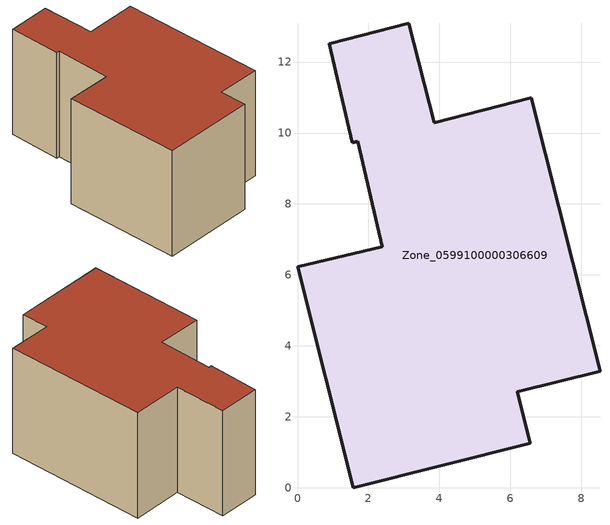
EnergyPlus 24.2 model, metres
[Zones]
Zone_0599100000306609
 floor ground (C_G): 6.2,2.7 6.57,1.25 1.57,0 0,6.23 2.39,6.79 1.7,9.77 1.54,9.73 0.89,12.51 3.13,13.09 3.85,10.29 6.59,10.99 8.53,3.28 z0
 wall outside (C_F): 1.7,9.77 2.39,6.79 0,6.23 1.57,0 6.57,1.25 6.2,2.7 8.53,3.28 6.59,10.99 3.85,10.29 3.13,13.09 0.89,12.51 1.54,9.73 1.7,9.77 z0:6.08
 roof outside (C_R): 6.59,10.99 3.85,10.29 3.13,13.09 0.89,12.51 1.54,9.73 1.7,9.77 2.39,6.79 0,6.23 1.57,0 6.57,1.25 6.2,2.7 8.53,3.28 z6.08
[BUILDING]
Pand.0599100000306609: North Axis=0; Terrain=City; Loads Convergence Tolerance Value=0.04; Temperature Convergence Tolerance Value=0.4; Solar Distribution=FullExterior; Maximum Number of Warmup Days=25; Minimum Number of Warmup Days=1
[Site:Location]
Rotterdam.The.Hague.AP_ZH_NLD Design_Conditions: Latitude=51.96; Longitude=4.45; Time Zone=1; Elevation=-4.5
[SITE:GROUNDTEMPERATURE:BUILDINGSURFACE]
18, 18, 18, 18, 18, 18, 18, 18, 18, 18, 18, 18
[MATERIAL] Thermal Absorptance=0.9; Solar Absorptance=0.7; Visible Absorptance=0.7
Name | Roughness | Thickness | Conductivity | Density | Specific Heat
G.TC.1965-1974 | MediumSmooth | 0.15 | 0.882353 | 540 | 1210
F.TC.1965-1974 | Rough | 0.3 | 0.697674 | 1920 | 840
R.TC.1965-1974 | MediumRough | 0.2 | 0.232558 | 1500 | 1000
[CONSTRUCTION]
C_G: G.TC.1965-1974
C_F: F.TC.1965-1974
C_R: R.TC.1965-1974
[ZONE]
Zone_0599100000306609: Type=1; Multiplier=1; Ceiling Height=Autocalculate; Volume=Autocalculate; Floor Area=autocalculate; Part of Total Floor Area=Yes
[ZONEINFILTRATION:DESIGNFLOWRATE]
Infil_Zone_0599100000306609: Zone or ZoneList or Space or SpaceList=Zone_0599100000306609; Schedule=AlwaysOn; Design Flow Rate Calculation Method=Flow/Area; Flow Rate per Floor Area=0.003; Constant Term Coefficient=1; Temperature Term Coefficient=0; Velocity Term Coefficient=0; Velocity Squared Term Coefficient=0
[HVACTEMPLATE:ZONE:IDEALLOADSAIRSYSTEM]
Zone_0599100000306609: Maximum Heating Supply Air Temperature=50; Minimum Cooling Supply Air Temperature=13; Maximum Heating Supply Air Humidity Ratio=0.0156; Minimum Cooling Supply Air Humidity Ratio=0.0077; Heating Limit=NoLimit; Cooling Limit=NoLimit; Dehumidification Control Type=ConstantSensibleHeatRatio; Cooling Sensible Heat Ratio=0.7; Dehumidification Setpoint=60; Humidification Control Type=None; Humidification Setpoint=30; Outdoor Air Method=None; Outdoor Air Flow Rate per Person=0.00944; Outdoor Air Flow Rate per Zone Floor Area=0; Outdoor Air Flow Rate per Zone=0; Demand Controlled Ventilation Type=None; Outdoor Air Economizer Type=NoEconomizer; Heat Recovery Type=None; Sensible Heat Recovery Effectiveness=0.7; Latent Heat Recovery Effectiveness=0.65
[ZONECONTROL:THERMOSTAT]
ThermostatControl_Zone_0599100000306609: Zone or ZoneList=Zone_0599100000306609; Control Type Schedule=DualSetpointControlType; Control 1=Thermostat_Zone_0599100000306609; Temperature Difference Between Cutout And Setpoint=0
[THERMOSTATSETPOINT:DUALSETPOINT]
Thermostat_Zone_0599100000306609: Heating Setpoint Temperature Schedule=HeatingSetpoint_Zone_0599100000306609; Cooling Setpoint Temperature Schedule=CoolingSetpoint_Zone_0599100000306609
[SCHEDULE:COMPACT]
HeatingSetpoint_Zone_0599100000306609: Through: 12/31, For: AllDays, Until: 24:00, 21
CoolingSetpoint_Zone_0599100000306609: Through: 12/31, For: AllDays, Until: 24:00, 24
DualSetpointControlType: Through: 12/31, For: AllDays, Until: 24:00, 4
AlwaysOn: Through: 12/31, For: AllDays, Until: 24:00, 1
